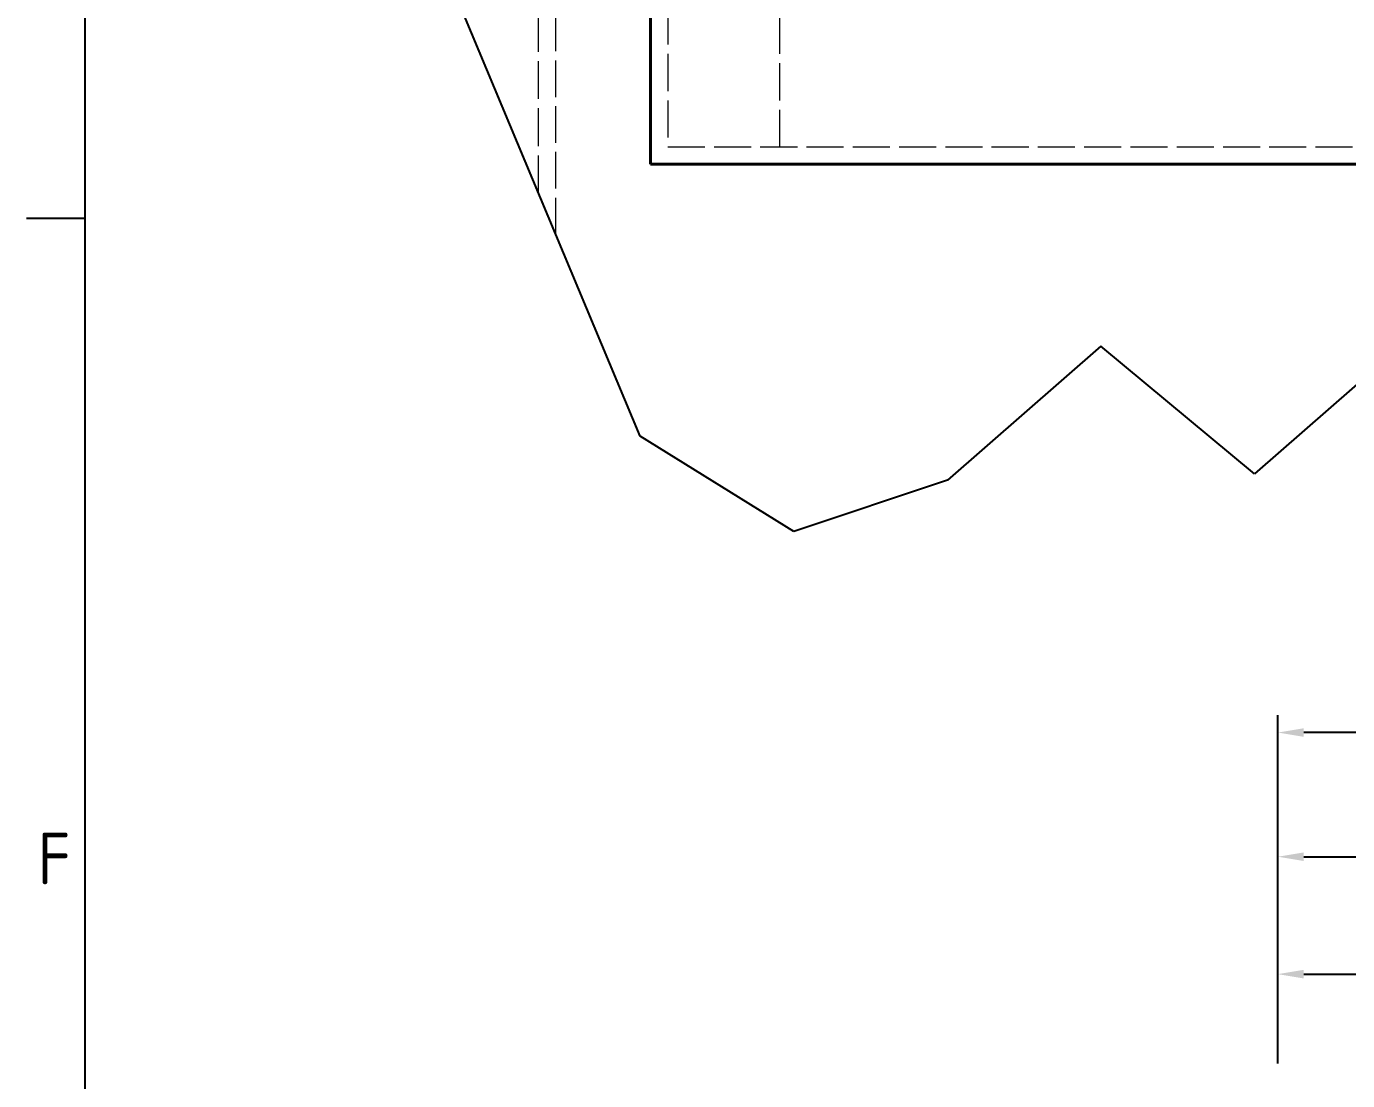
# Model space of a CAD drawing. Header units: millimetres. Extents: x 0 to 2523, y 0 to 1782.
# Drawn here: x 49.8 to 279.7, y 1186.5 to 1369.9 of the extents above; entities that cross this region are included whole.
import ezdxf

# ---------------------------------------------------------------- set-up
doc = ezdxf.new("R2010")
doc.units = ezdxf.units.MM
doc.header["$LTSCALE"] = 3
doc.linetypes.add('DASHED', pattern=[0.2067, 0.1654, -0.0413])
doc.layers.get('0').update_dxf_attribs({"color": 3, "lineweight": 25})
for name, color, linetype, lineweight in [('가려진 것(ISO)', 2, 'DASHED', 18), ('가시적인 것(ISO)', 3, 'Continuous', 40), ('경계(ISO)', 7, 'Continuous', 25), ('끊기 선(JIS)', 7, 'Continuous', 25), ('치수(ISO)', 2, 'Continuous', 25)]:
    doc.layers.add(name, color=color, linetype=linetype, lineweight=lineweight)
doc.styles.add('문자 텍스트_PSTEK_POSCO', font='isocp.shx')
doc.styles.add('치수 텍스트_PSTEK_POSCO', font='isocp.shx')
doc.dimstyles.new('치수_PSTEK_POSCO', dxfattribs={"dimscale": 3, "dimtxt": 2.5, "dimasz": 1.5, "dimexe": 1, "dimexo": 1.5, "dimgap": 1, "dimtad": 1, "dimrnd": 1e-08, "dimdsep": 46, "dimtxsty": '치수 텍스트_PSTEK_POSCO', "dimcen": 0.09, "dimdle": 10, "dimclrd": 7, "dimclre": 7, "dimclrt": 2, "dimadec": 1, "dimazin": 2, "dimtfac": 1, "dimtmove": 0, "dimatfit": 3, "dimfxl": 0, "dimtolj": 1, "dimlwd": -1, "dimlwe": -1, "dimarcsym": 0})

# ---------------------------------------------------------------- blocks, each defined once
blk = doc.blocks.new('경계 Default Border')
at = {"layer": '경계(ISO)'}
blk.add_line((20, 445.5), (16.6, 445.5), dxfattribs=at)
at = {"layer": '경계(ISO)', "flags": 128}
blk.add_lwpolyline([(20, 20), (20, 574)], dxfattribs=at)
at = {"layer": '경계(ISO)', "color": 2, "insert": (17.245, 406.875), "char_height": 3, "attachment_point": 7, "style": '문자 텍스트_PSTEK_POSCO'}
blk.add_mtext('F', dxfattribs=at)
blk = doc.blocks.new('*D91')
at = {"layer": 'Defpoints', "color": 0}
for p in [(460.61, 1205.01), (267.61, 1184.97), (460.61, 1184.97)]:
    blk.add_point(p, dxfattribs=at)
at = {"layer": '치수(ISO)', "color": 7}
for p, q in [((267.61, 1189.47), (267.61, 1208.01)), ((460.61, 1189.47), (460.61, 1208.01)), ((272.11, 1205.01), (456.11, 1205.01))]:
    blk.add_line(p, q, dxfattribs=at)
for points in [[(272.11, 1205.76), (272.11, 1204.26), (267.61, 1205.01)], [(456.11, 1205.76), (456.11, 1204.26), (460.61, 1205.01)]]:
    blk.add_solid(points, dxfattribs=at)
at = {"layer": '치수(ISO)', "color": 2, "insert": (357.94, 1211.76), "char_height": 7.5, "attachment_point": 4, "style": '치수 텍스트_PSTEK_POSCO'}
blk.add_mtext('\\A1;193', dxfattribs=at)
blk = doc.blocks.new('*D92')
at = {"layer": 'Defpoints', "color": 0}
for p in [(486.61, 1225.44), (267.61, 1184.97), (486.61, 1184.97)]:
    blk.add_point(p, dxfattribs=at)
at = {"layer": '치수(ISO)', "color": 7}
for p, q in [((267.61, 1189.47), (267.61, 1228.44)), ((486.61, 1189.47), (486.61, 1228.44)), ((272.11, 1225.44), (482.11, 1225.44))]:
    blk.add_line(p, q, dxfattribs=at)
for points in [[(272.11, 1226.19), (272.11, 1224.69), (267.61, 1225.44)], [(482.11, 1226.19), (482.11, 1224.69), (486.61, 1225.44)]]:
    blk.add_solid(points, dxfattribs=at)
at = {"layer": '치수(ISO)', "color": 2, "insert": (370.74, 1232.19), "char_height": 7.5, "attachment_point": 4, "style": '치수 텍스트_PSTEK_POSCO'}
blk.add_mtext('\\A1;219', dxfattribs=at)
blk = doc.blocks.new('*D110')
at = {"layer": 'Defpoints', "color": 0}
for p in [(267.61, 1247.05), (267.61, 1184.97), (515.61, 1001.97)]:
    blk.add_point(p, dxfattribs=at)
at = {"layer": '치수(ISO)', "color": 7}
for p, q in [((267.61, 1189.47), (267.61, 1250.05)), ((515.61, 1006.47), (515.61, 1250.05)), ((511.11, 1247.05), (272.11, 1247.05))]:
    blk.add_line(p, q, dxfattribs=at)
for points in [[(272.11, 1247.8), (272.11, 1246.3), (267.61, 1247.05)], [(511.11, 1247.8), (511.11, 1246.3), (515.61, 1247.05)]]:
    blk.add_solid(points, dxfattribs=at)
at = {"layer": '치수(ISO)', "color": 2, "insert": (384.39, 1253.8), "char_height": 7.5, "attachment_point": 4, "style": '치수 텍스트_PSTEK_POSCO'}
blk.add_mtext('\\A1;248', dxfattribs=at)

msp = doc.modelspace()

# ---------------------------------------------------------------- linework, layer by layer
at = {"layer": '가려진 것(ISO)', "ltscale": 13.049678}
for p, q in [((161.4194, 1656.465), (161.4194, 1348.965)), ((180.9194, 1348.965), (180.9194, 1656.465))]:
    msp.add_line(p, q, dxfattribs=at)
at = {"layer": '가려진 것(ISO)', "ltscale": 12.83793}
msp.add_line((141.9194, 1333.7536), (141.9194, 1556.656), dxfattribs=at)
at = {"layer": '가려진 것(ISO)', "ltscale": 13.219095}
msp.add_line((138.9194, 1340.9216), (138.9194, 1554.0478), dxfattribs=at)
at = {"layer": '가려진 것(ISO)', "ltscale": 12.986021}
msp.add_line((161.4194, 1348.965), (620.4194, 1348.965), dxfattribs=at)
at = {"layer": '가시적인 것(ISO)'}
for p, q in [((158.4194, 1659.465), (158.4194, 1345.965)), ((158.4194, 1345.965), (623.4194, 1345.965))]:
    msp.add_line(p, q, dxfattribs=at)
at = {"layer": '끊기 선(JIS)'}
for p, q in [((156.6122, 1298.6476), (123.4649, 1377.8476)), ((290.2728, 1315.4657), (263.5407, 1292.0887)), ((236.8086, 1314.3136), (210.0764, 1290.945)), ((263.5407, 1292.0887), (236.8086, 1314.3136)), ((183.3443, 1282.0126), (156.6122, 1298.6476)), ((210.0764, 1290.945), (183.3443, 1282.0126))]:
    msp.add_line(p, q, dxfattribs=at)

# ---------------------------------------------------------------- block references
at = {"xscale": 3, "yscale": 3, "zscale": 3}
msp.add_blockref('경계 Default Border', (0, 0), dxfattribs=at)

# ---------------------------------------------------------------- dimensions: what is measured, and where the dimension line sits
at = {"layer": '치수(ISO)', "color": 7}
for base, p1, p2, picture, middle in [((267.6056, 1247.0479), (515.6056, 1001.9732), (267.6056, 1184.9732), '*D110', (391.6056, 1247.0479)), ((486.6056, 1225.4396), (267.6056, 1184.9732), (486.6056, 1184.9732), '*D92', (377.1056, 1225.4396)), ((460.6056, 1205.0149), (267.6056, 1184.9732), (460.6056, 1184.9732), '*D91', (364.1056, 1205.0149))]:
    dim = msp.add_linear_dim(base=base, p1=p1, p2=p2, angle=180, dimstyle='치수_PSTEK_POSCO', override={"dimdec": 2, "dimtp": 0, "dimtm": 0, "dimtdec": 2, "dimtofl": 0, "dimatfit": 1}, dxfattribs=at)
    dim.commit()
    dim.dimension.update_dxf_attribs({"geometry": picture, "text_midpoint": middle, "dimtype": 160})

doc.saveas('drawing.dxf')
